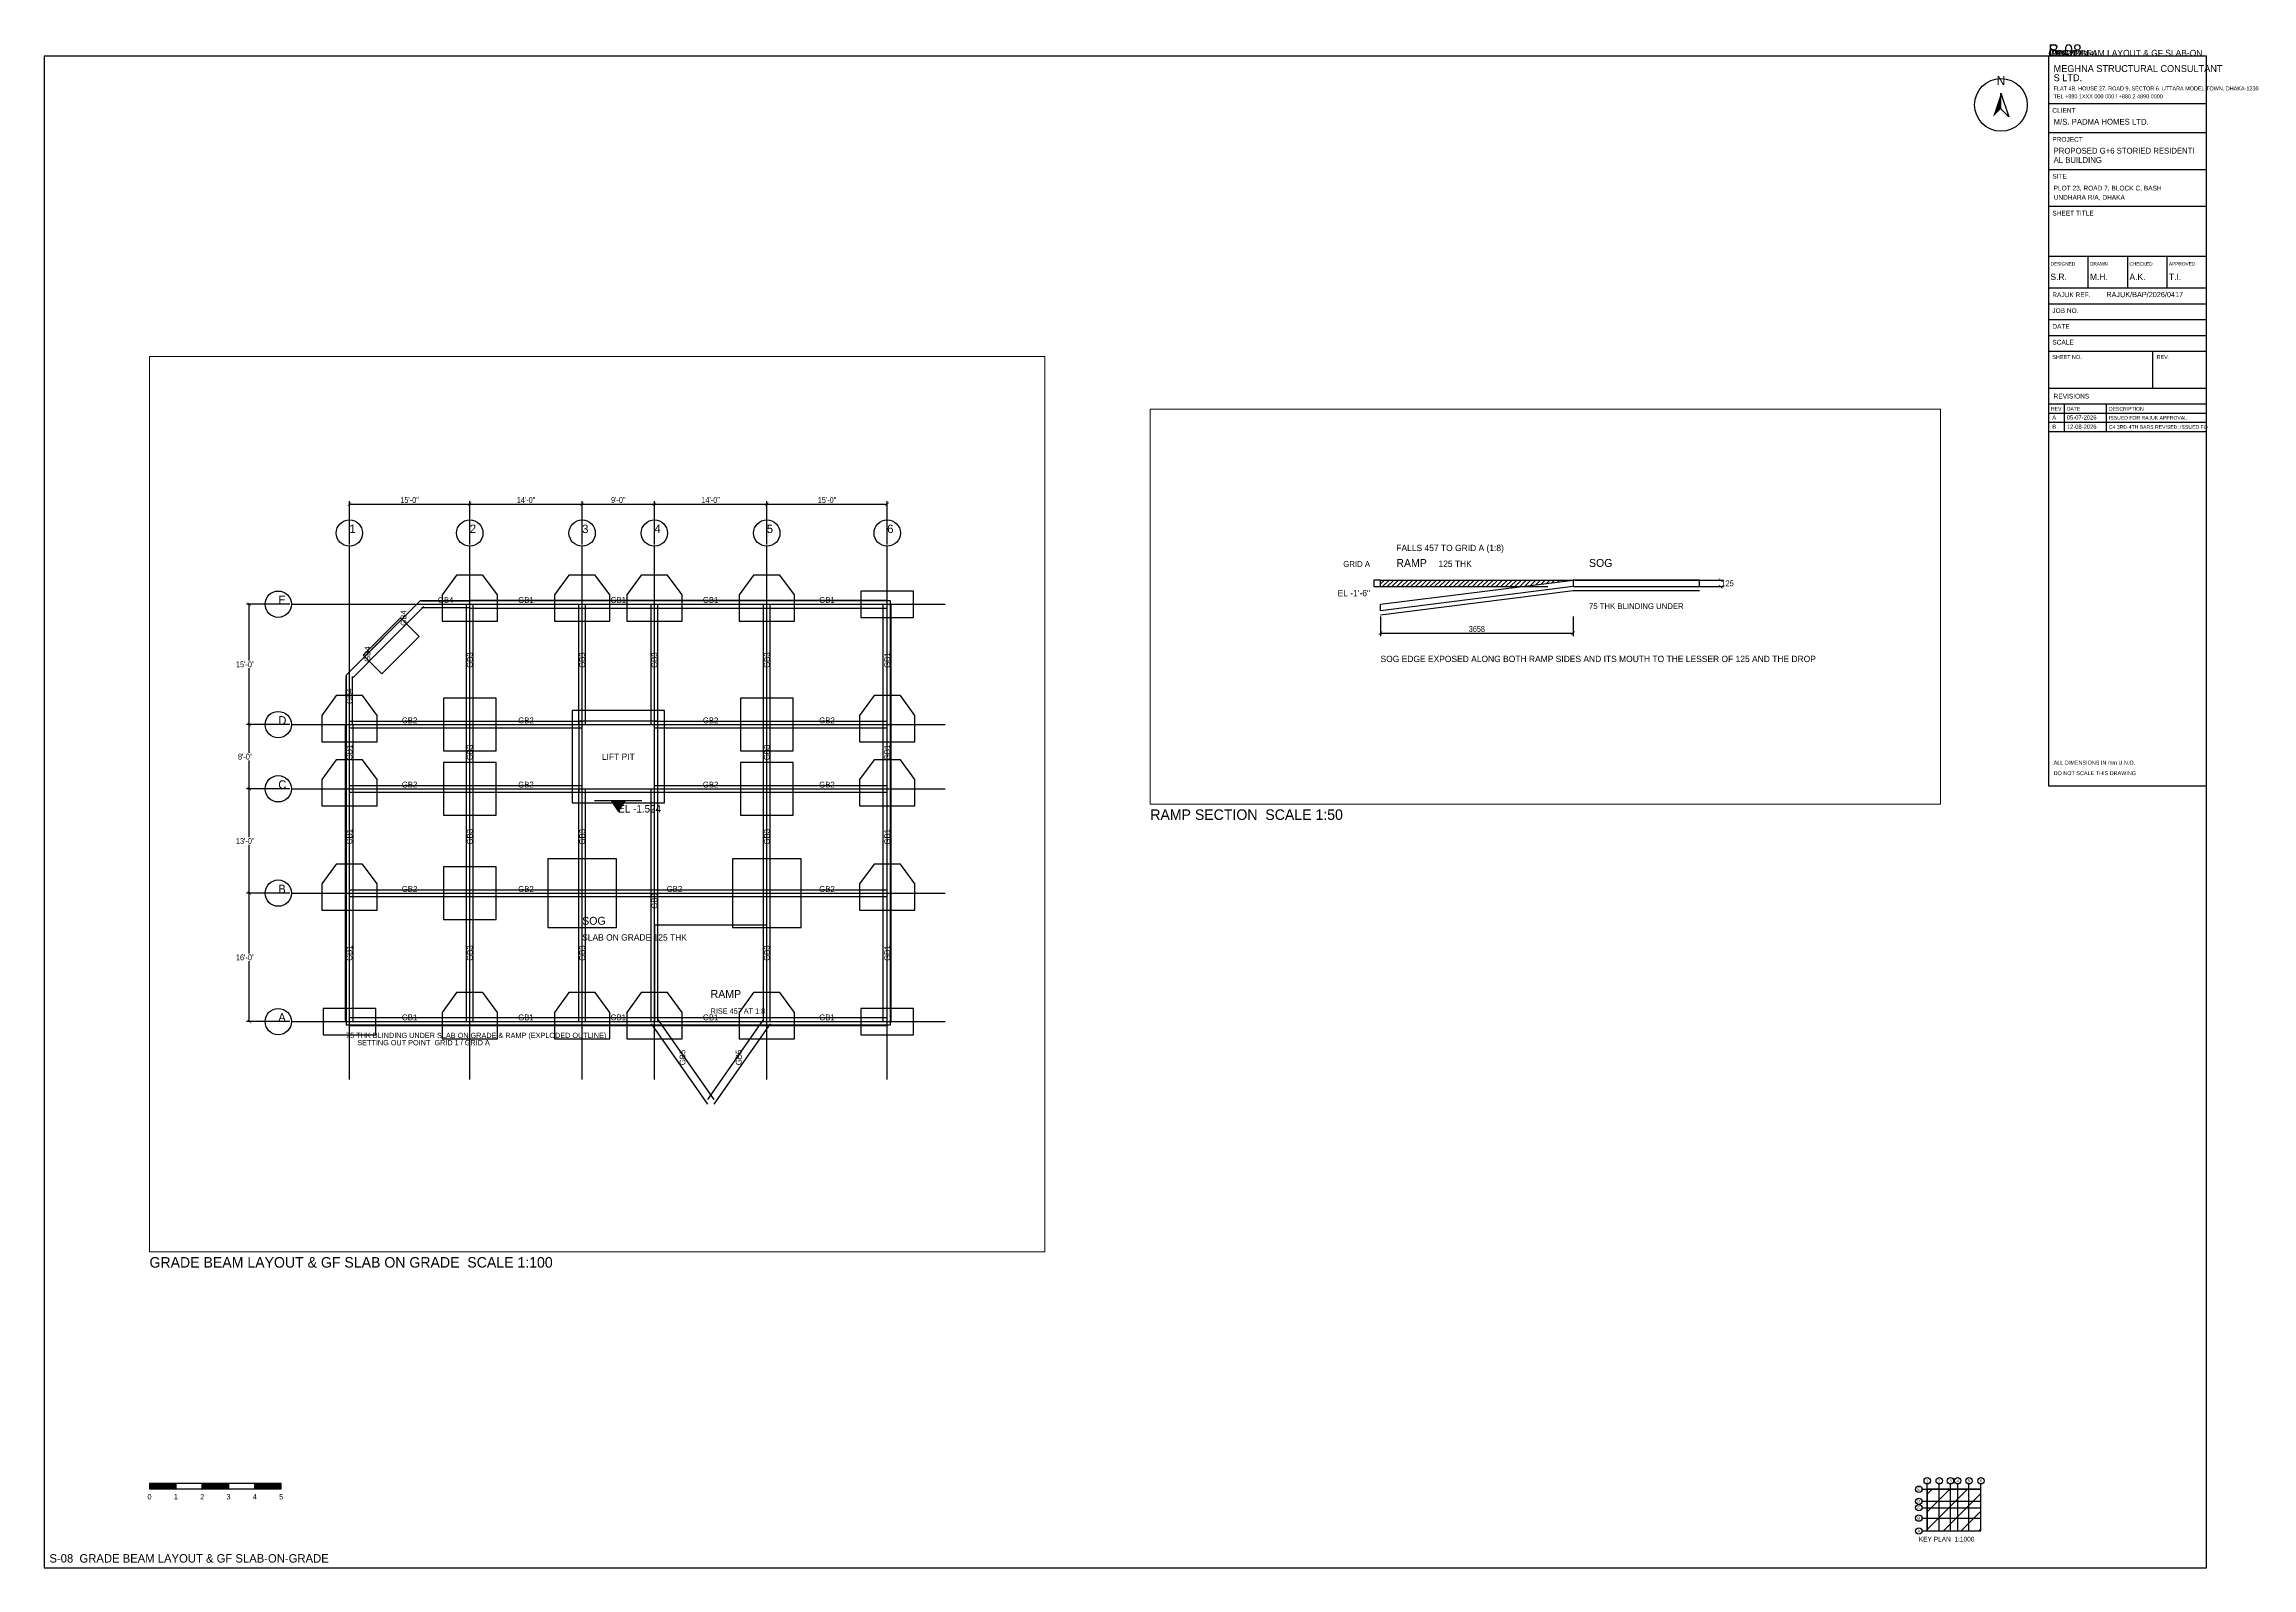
# Paper-space layout 'S-08 GRADE BEAM LAYOUT & GF SLAB-ON-GRADE' of a CAD drawing. Extents: x 10 to 848, y 10 to 589.
# The model-space entities are those that its viewports show. They can reach past a viewport. Long polylines and large blocks are cut down to what shows.
import ezdxf
from ezdxf.enums import TextEntityAlignment as Align

# ---------------------------------------------------------------- set-up
doc = ezdxf.new("R2010")
doc.units = 0
doc.linetypes.add('DASHED', pattern=[1.524, 1.27, -0.254])
for name, color, linetype in [('Arrow', 7, 'Continuous'), ('Beam Line', 4, 'Continuous'), ('Dimension', 6, 'Continuous'), ('Foundation', 3, 'Continuous'), ('Grid', 8, 'Continuous'), ('Grid Circle', 8, 'Continuous'), ('Grid text', 7, 'Continuous'), ('Hatch', 9, 'Continuous'), ('Inches Dimension', 6, 'Continuous'), ('Sheet', 7, 'Continuous'), ('Slab', 5, 'Continuous'), ('Text-1', 7, 'Continuous'), ('Text-2', 7, 'Continuous'), ('TITLE', 7, 'Continuous')]:
    doc.layers.add(name, color=color, linetype=linetype)
doc.styles.add('OpenSansCondensed-Light', font='OpenSansCondensed-Light.ttf')
doc.dimstyles.new('EZDXF', dxfattribs={"dimtxt": 0.25, "dimasz": 0.175, "dimexe": 0.375, "dimexo": 0.125, "dimgap": 0.1, "dimtad": 1, "dimlfac": 100, "dimzin": 12, "dimdsep": 46, "dimtxsty": 'OpenSansCondensed-Light', "dimblk": 'ARCHTICK', "dimcen": 2.5, "dimazin": 3, "dimtfac": 0.5, "dimtmove": 2, "dimatfit": 3})

# ---------------------------------------------------------------- blocks, each defined once
blk = doc.blocks.new('TITLE_BLOCK')
at = {"layer": 'TITLE'}
for p, q in [((0, -18), (60, -18)), ((0, -29), (60, -29)), ((0, -43), (60, -43)), ((0, -57), (60, -57)), ((0, -76), (60, -76)), ((0, -76), (0, -88)), ((15, -76), (15, -88)), ((30, -76), (30, -88)), ((45, -76), (45, -88)), ((0, -88), (60, -88)), ((0, -94), (60, -94)), ((0, -100), (60, -100)), ((0, -106), (60, -106)), ((0, -112), (60, -112)), ((39.6, -112), (39.6, -126)), ((0, -126), (60, -126)), ((0, -132), (60, -132)), ((0, -132), (60, -132)), ((6, -132), (6, -142.5)), ((22, -132), (22, -142.5)), ((0, -135.5), (60, -135.5)), ((0, -139), (60, -139)), ((0, -142.5), (60, -142.5))]:
    blk.add_line(p, q, dxfattribs=at)
blk.add_lwpolyline([(0, -277), (60, -277), (60, 0), (0, 0)], close=True, dxfattribs=at)
at = {"layer": 'Text-1'}
for tag, height in [('JOBNO', 2), ('SCALE', 2), ('SHEETTITLE', 2.4), ('SHEETTITLE2', 2.4), ('DATE', 2), ('SHEETNO', 4.5), ('REV', 4.5)]:
    blk.add_attdef(tag, (0, 0), '', height=height, dxfattribs=at)
at = {"layer": 'TITLE'}
for s, height, p in [('S LTD.', 2.6, (2, -9.5)), ('MEGHNA STRUCTURAL CONSULTANT', 2.6, (2, -6)), ('TEL +880 1XXX 000 000 / +880 2 4890 0000', 1.5, (2, -16)), ('FLAT 4B, HOUSE 27, ROAD 9, SECTOR 6, UTTARA MODEL TOWN, DHAKA-1230', 1.5, (2, -13)), ('CLIENT', 1.8, (1.5, -21.5)), ('M/S. PADMA HOMES LTD.', 2.2, (2, -26)), ('PROJECT', 1.8, (1.5, -32.5)), ('AL BUILDING', 2.2, (2, -40.5)), ('PROPOSED G+6 STORIED RESIDENTI', 2.2, (2, -37)), ('SITE', 1.8, (1.5, -46.5)), ('PLOT 23, ROAD 7, BLOCK C, BASH', 1.8, (2, -51)), ('SHEET TITLE', 1.8, (1.5, -60.5)), ('UNDHARA R/A, DHAKA', 1.8, (2, -54.5)), ('DESIGNED', 1.3, (0.8, -79.5)), ('S.R.', 2.4, (0.8, -85)), ('DRAWN', 1.3, (15.8, -79.5)), ('M.H.', 2.4, (15.8, -85)), ('A.K.', 2.4, (30.8, -85)), ('CHECKED', 1.3, (30.8, -79.5)), ('APPROVED', 1.3, (45.8, -79.5)), ('T.I.', 2.4, (45.8, -85)), ('RAJUK REF.', 1.8, (1.5, -91.5)), ('RAJUK/BAP/2026/0417', 2, (22, -91.5)), ('JOB NO.', 1.8, (1.5, -97.5)), ('SCALE', 1.8, (1.5, -109.5)), ('DATE', 1.8, (1.5, -103.5)), ('SHEET NO.', 1.5, (1.5, -115)), ('REV.', 1.5, (41.1, -115)), ('REV', 1.4, (1, -134.6)), ('REVISIONS', 1.8, (2, -130)), ('DATE', 1.4, (7, -134.6)), ('DESCRIPTION', 1.4, (23, -134.6)), ('ALL DIMENSIONS IN mm U.N.O.', 1.5, (2, -269)), ('DO NOT SCALE THIS DRAWING', 1.5, (2, -273))]:
    blk.add_text(s, height=height, dxfattribs=at).set_placement(p)
blk = doc.blocks.new('NORTH_ARROW')
at = {"layer": 'Arrow'}
blk.add_lwpolyline([(0, 0), (3, -9), (0, -6)], close=True, dxfattribs=at)
blk.add_circle((0, -4.5), 10, dxfattribs=at)
blk.add_solid([(0, 0), (-3, -9), (0, -6)], dxfattribs=at)
at = {"layer": 'Text-1'}
blk.add_text('N', height=3.5, dxfattribs=at).set_placement((0, 3), align=Align.CENTER)
blk = doc.blocks.new('KEY_PLAN')
at = {"layer": 'Grid'}
for p, q in [((0, 0), (0, 17.8496)), ((4.572, 0), (4.572, 17.8496)), ((8.8392, 0), (8.8392, 17.8496)), ((11.5824, 0), (11.5824, 17.8496)), ((15.8496, 0), (15.8496, 17.8496)), ((20.4216, 0), (20.4216, 17.8496)), ((-2, 15.8496), (20.4216, 15.8496)), ((-2, 11.2776), (20.4216, 11.2776)), ((-2, 8.8392), (20.4216, 8.8392)), ((-2, 4.8768), (20.4216, 4.8768)), ((-2, 0), (20.4216, 0))]:
    blk.add_line(p, q, dxfattribs=at)
at = {"layer": 'Grid Circle'}
for centre in [(-3.2, 15.8496), (0, 19.0496), (4.572, 19.0496), (8.8392, 19.0496), (11.5824, 19.0496), (15.8496, 19.0496), (20.4216, 19.0496), (-3.2, 11.2776), (-3.2, 8.8392), (-3.2, 4.8768), (-3.2, 0)]:
    blk.add_circle(centre, 1.2, dxfattribs=at)
at = {"layer": 'Sheet'}
blk.add_lwpolyline([(0, 0), (20.4216, 0), (20.4216, 15.8496), (0, 15.8496)], close=True, dxfattribs=at)
at = {"layer": 'Grid text'}
for s, p in [('1', (0, 19.0496)), ('2', (4.572, 19.0496)), ('3', (8.8392, 19.0496)), ('4', (11.5824, 19.0496)), ('5', (15.8496, 19.0496)), ('6', (20.4216, 19.0496)), ('C', (-3.2, 8.8392)), ('D', (-3.2, 11.2776)), ('E', (-3.2, 15.8496)), ('A', (-3.2, 0)), ('B', (-3.2, 4.8768))]:
    blk.add_text(s, height=1.1, dxfattribs=at).set_placement(p, align=Align.MIDDLE_CENTER)
at = {"layer": 'Sheet'}
blk.add_text('KEY PLAN  1:1000', height=1.8, dxfattribs=at).set_placement((-3.2, -4))
blk = doc.blocks.new('SCALE_BAR')
at = {"layer": 'Sheet'}
h = blk.add_hatch(color=7, dxfattribs=at)
h.dxf.hatch_style = 1
h.paths.add_polyline_path([(0, 0), (10, 0), (10, 2), (0, 2)])
h = blk.add_hatch(color=7, dxfattribs=at)
h.dxf.hatch_style = 1
h.paths.add_polyline_path([(20, 0), (30, 0), (30, 2), (20, 2)])
h = blk.add_hatch(color=7, dxfattribs=at)
h.dxf.hatch_style = 1
h.paths.add_polyline_path([(40, 0), (50, 0), (50, 2), (40, 2)])
for points in [[(0, 0), (10, 0), (10, 2), (0, 2)], [(10, 0), (20, 0), (20, 2), (10, 2)], [(20, 0), (30, 0), (30, 2), (20, 2)], [(30, 0), (40, 0), (40, 2), (30, 2)], [(40, 0), (50, 0), (50, 2), (40, 2)]]:
    blk.add_lwpolyline(points, close=True, dxfattribs=at)
for s, p in [('0', (0, -4)), ('1', (10, -4)), ('2', (20, -4)), ('3', (30, -4)), ('4', (40, -4)), ('5', (50, -4))]:
    blk.add_text(s, height=2, dxfattribs=at).set_placement(p, align=Align.CENTER)
at = {"layer": 'Text-1'}
blk.add_attdef('UNIT', (0, 0), '', height=2, dxfattribs=at)
blk = doc.blocks.new('GRID_BUBBLE')
at = {"layer": 'Grid Circle'}
blk.add_circle((0, 0), 500, dxfattribs=at)
at = {"layer": 'Text-1'}
blk.add_attdef('GRID', (0, 0), '', height=320, dxfattribs=at)
blk = doc.blocks.new('_ARCHTICK')
at = {"color": 0, "linetype": 'BYBLOCK', "const_width": 0.15}
blk.add_lwpolyline([(-0.5, -0.5), (0.5, 0.5)], dxfattribs=at)
blk = doc.blocks.new('LEVEL_MARK')
at = {"layer": 'Text-1'}
blk.add_line((-900, 450), (900, 450), dxfattribs=at)
blk.add_solid([(0, 0), (-300, 450), (300, 450)], dxfattribs=at)
blk.add_attdef('LEVEL', (0, 0), '', height=280, dxfattribs=at)

msp = doc.modelspace()

# ---------------------------------------------------------------- hatches: boundary and pattern name
at = {"layer": 'Hatch'}
h = msp.add_hatch(dxfattribs=at)
h.set_pattern_fill('ANSI31', scale=20)
h.paths.add_polyline_path([(1000000, -1200000), (1003657.6, -1200000), (1002657.6, -1200125), (1000000, -1200125)])

# ---------------------------------------------------------------- linework, layer by layer
at = {"layer": 'Beam Line'}
for p, q in [((1283.2, -385433.6), (2654.8, -384062)), ((1460, -385610.4), (2831.6, -384238.8)), ((2743.2, -384025.4), (4572, -384025.4)), ((2743.2, -384275.4), (4572, -384275.4)), ((4447, -388722.4), (4447, -384150.4)), ((4572, -384000.4), (8839.2, -384000.4)), ((4572, -384300.4), (8839.2, -384300.4)), ((4697, -388722.4), (4697, -384150.4)), ((8714.2, -388722.4), (8714.2, -384150.4)), ((8839.2, -384000.4), (11582.4, -384000.4)), ((8839.2, -384300.4), (11582.4, -384300.4)), ((8964.2, -388722.4), (8964.2, -384150.4)), ((11457.4, -388722.4), (11457.4, -384150.4)), ((11582.4, -384000.4), (15849.6, -384000.4)), ((11582.4, -384300.4), (15849.6, -384300.4)), ((11707.4, -388722.4), (11707.4, -384150.4)), ((15724.6, -388722.4), (15724.6, -384150.4)), ((15849.6, -384000.4), (20421.6, -384000.4)), ((15849.6, -384300.4), (20421.6, -384300.4)), ((15974.6, -388722.4), (15974.6, -384150.4)), ((20271.6, -388722.4), (20271.6, -384150.4)), ((20571.6, -388722.4), (20571.6, -384150.4)), ((-88.4, -386805.2), (1283.2, -385433.6)), ((88.4, -386982), (1460, -385610.4)), ((-125, -388722.4), (-125, -386893.6)), ((125, -388722.4), (125, -386893.6)), ((-150, -391160.8), (-150, -388722.4)), ((0, -388597.4), (4572, -388597.4)), ((0, -388847.4), (4572, -388847.4)), ((150, -391160.8), (150, -388722.4)), ((4447, -391160.8), (4447, -388722.4)), ((4572, -388597.4), (8839.2, -388597.4)), ((4572, -388847.4), (8839.2, -388847.4)), ((4697, -391160.8), (4697, -388722.4)), ((11582.4, -388597.4), (15849.6, -388597.4)), ((11582.4, -388847.4), (15849.6, -388847.4)), ((15724.6, -391160.8), (15724.6, -388722.4)), ((15849.6, -388597.4), (20421.6, -388597.4)), ((15849.6, -388847.4), (20421.6, -388847.4)), ((15974.6, -391160.8), (15974.6, -388722.4)), ((20271.6, -391160.8), (20271.6, -388722.4)), ((20571.6, -391160.8), (20571.6, -388722.4)), ((0, -391035.8), (4572, -391035.8)), ((4572, -391035.8), (8839.2, -391035.8)), ((11582.4, -391035.8), (15849.6, -391035.8)), ((15849.6, -391035.8), (20421.6, -391035.8)), ((-150, -395123.2), (-150, -391160.8)), ((0, -391285.8), (4572, -391285.8)), ((150, -395123.2), (150, -391160.8)), ((4447, -395123.2), (4447, -391160.8)), ((4572, -391285.8), (8839.2, -391285.8)), ((4697, -395123.2), (4697, -391160.8)), ((8714.2, -395123.2), (8714.2, -391160.8)), ((8964.2, -395123.2), (8964.2, -391160.8)), ((11457.4, -400000), (11457.4, -391160.8)), ((11582.4, -391285.8), (15849.6, -391285.8)), ((11707.4, -400000), (11707.4, -391160.8)), ((15724.6, -395123.2), (15724.6, -391160.8)), ((15849.6, -391285.8), (20421.6, -391285.8)), ((15974.6, -395123.2), (15974.6, -391160.8)), ((20271.6, -395123.2), (20271.6, -391160.8)), ((20571.6, -395123.2), (20571.6, -391160.8)), ((-150, -400000), (-150, -395123.2)), ((0, -394998.2), (4572, -394998.2)), ((150, -400000), (150, -395123.2)), ((4447, -400000), (4447, -395123.2)), ((4572, -394998.2), (8839.2, -394998.2)), ((4697, -400000), (4697, -395123.2)), ((8714.2, -400000), (8714.2, -395123.2)), ((8839.2, -394998.2), (15849.6, -394998.2)), ((8964.2, -400000), (8964.2, -395123.2)), ((15724.6, -400000), (15724.6, -395123.2)), ((15849.6, -394998.2), (20421.6, -394998.2)), ((15974.6, -400000), (15974.6, -395123.2)), ((20271.6, -400000), (20271.6, -395123.2)), ((20571.6, -400000), (20571.6, -395123.2)), ((0, -395248.2), (4572, -395248.2)), ((4572, -395248.2), (8839.2, -395248.2)), ((8839.2, -395248.2), (15849.6, -395248.2)), ((15849.6, -395248.2), (20421.6, -395248.2)), ((0, -399850), (4572, -399850)), ((4572, -399850), (8839.2, -399850)), ((8839.2, -399850), (11582.4, -399850)), ((11582.4, -399850), (15849.6, -399850)), ((15849.6, -399850), (20421.6, -399850)), ((0, -400150), (4572, -400150)), ((4572, -400150), (8839.2, -400150)), ((8839.2, -400150), (11582.4, -400150)), ((11459.5, -400086), (13593.1, -403134)), ((11582.4, -400150), (15849.6, -400150)), ((11705.3, -399914), (13838.9, -402962)), ((15726.7, -399914), (13593.1, -402962)), ((15972.5, -400086), (13838.9, -403134)), ((15849.6, -400150), (20421.6, -400150))]:
    msp.add_line(p, q, dxfattribs=at)
at = {"layer": 'Defpoints'}
msp.add_point((0, -400000), dxfattribs=at)
at = {"layer": 'Foundation'}
for p, q in [((2691.4, -384025.4), (-125, -386841.8)), ((20546.6, -384025.4), (2691.4, -384025.4)), ((20546.6, -400125), (20546.6, -384025.4)), ((-125, -386841.8), (-125, -400125)), ((-125, -400125), (20546.6, -400125)), ((1000000, -1200657.2), (1003657.6, -1200200)), ((1003657.6, -1200200), (1006057.6, -1200200))]:
    msp.add_line(p, q, dxfattribs=at)
for points in [[(3522, -384800.4), (5622, -384800.4), (5622, -383800.4), (5072, -383050.4), (4072, -383050.4), (3522, -383800.4)], [(7789.2, -384800.4), (9889.2, -384800.4), (9889.2, -383800.4), (9339.2, -383050.4), (8339.2, -383050.4), (7789.2, -383800.4)], [(10532.4, -384800.4), (12632.4, -384800.4), (12632.4, -383800.4), (12082.4, -383050.4), (11082.4, -383050.4), (10532.4, -383800.4)], [(14799.6, -384800.4), (16899.6, -384800.4), (16899.6, -383800.4), (16349.6, -383050.4), (15349.6, -383050.4), (14799.6, -383800.4)], [(19421.6, -384650.4), (21421.6, -384650.4), (21421.6, -383650.4), (19421.6, -383650.4)], [(1230.2, -386794.8), (2644.4, -385380.6), (1937.3, -384673.5), (523.1, -386087.7)], [(-1050, -389372.4), (1050, -389372.4), (1050, -388372.4), (500, -387622.4), (-500, -387622.4), (-1050, -388372.4)], [(19371.6, -389372.4), (21471.6, -389372.4), (21471.6, -388372.4), (20921.6, -387622.4), (19921.6, -387622.4), (19371.6, -388372.4)], [(3572, -389722.4), (5572, -389722.4), (5572, -387722.4), (3572, -387722.4)], [(14849.6, -389722.4), (16849.6, -389722.4), (16849.6, -387722.4), (14849.6, -387722.4)], [(8460.8, -391691.6), (11960.8, -391691.6), (11960.8, -388191.6), (8460.8, -388191.6)], [(8714.2, -391285.8), (11707.4, -391285.8), (11707.4, -388597.4), (8714.2, -388597.4)], [(-1050, -391810.8), (1050, -391810.8), (1050, -390810.8), (500, -390060.8), (-500, -390060.8), (-1050, -390810.8)], [(3572, -392160.8), (5572, -392160.8), (5572, -390160.8), (3572, -390160.8)], [(14849.6, -392160.8), (16849.6, -392160.8), (16849.6, -390160.8), (14849.6, -390160.8)], [(19371.6, -391810.8), (21471.6, -391810.8), (21471.6, -390810.8), (20921.6, -390060.8), (19921.6, -390060.8), (19371.6, -390810.8)], [(7539.2, -396423.2), (10139.2, -396423.2), (10139.2, -393823.2), (7539.2, -393823.2)], [(14549.6, -396423.2), (17149.6, -396423.2), (17149.6, -393823.2), (14549.6, -393823.2)], [(-1050, -395773.2), (1050, -395773.2), (1050, -394773.2), (500, -394023.2), (-500, -394023.2), (-1050, -394773.2)], [(3572, -396123.2), (5572, -396123.2), (5572, -394123.2), (3572, -394123.2)], [(19371.6, -395773.2), (21471.6, -395773.2), (21471.6, -394773.2), (20921.6, -394023.2), (19921.6, -394023.2), (19371.6, -394773.2)], [(3522, -400650), (5622, -400650), (5622, -399650), (5072, -398900), (4072, -398900), (3522, -399650)], [(7789.2, -400650), (9889.2, -400650), (9889.2, -399650), (9339.2, -398900), (8339.2, -398900), (7789.2, -399650)], [(10532.4, -400650), (12632.4, -400650), (12632.4, -399650), (12082.4, -398900), (11082.4, -398900), (10532.4, -399650)], [(14799.6, -400650), (16899.6, -400650), (16899.6, -399650), (16349.6, -398900), (15349.6, -398900), (14799.6, -399650)], [(-1000, -400500), (1000, -400500), (1000, -399500), (-1000, -399500)], [(19421.6, -400500), (21421.6, -400500), (21421.6, -399500), (19421.6, -399500)]]:
    msp.add_lwpolyline(points, close=True, dxfattribs=at)
at = {"layer": 'Grid'}
for p, q in [((0, -402200), (0, -381950.4)), ((4572, -402200), (4572, -381950.4)), ((8839.2, -402200), (8839.2, -381950.4)), ((11582.4, -402200), (11582.4, -381950.4)), ((15849.6, -402200), (15849.6, -381950.4)), ((20421.6, -402200), (20421.6, -381950.4)), ((-2200, -384150.4), (22621.6, -384150.4)), ((-2200, -388722.4), (22621.6, -388722.4)), ((-2200, -391160.8), (22621.6, -391160.8)), ((-2200, -395123.2), (22621.6, -395123.2)), ((-2200, -400000), (22621.6, -400000))]:
    msp.add_line(p, q, dxfattribs=at)
at = {"layer": 'Slab'}
msp.add_line((1000000, -1200000), (1003657.6, -1200000), dxfattribs=at)
at = {"layer": 'Slab', "linetype": 'DASHED'}
msp.add_line((1000000, -1200125), (1003657.6, -1200125), dxfattribs=at)
at = {"layer": 'Slab'}
for points in [[(-125, -400125), (20546.6, -400125), (20546.6, -384025.4), (2691.4, -384025.4), (-125, -386841.8)], [(11582.4, -400000), (15849.6, -400000), (15849.6, -396342.4), (11582.4, -396342.4)], [(999875, -1200125), (1000000, -1200125), (1000000, -1200000), (999875, -1200000)], [(1000000, -1200457.2), (1003657.6, -1200000), (1003657.6, -1200125), (1000000, -1200582.2)], [(1003657.6, -1200125), (1006057.6, -1200125), (1006057.6, -1200000), (1003657.6, -1200000)]]:
    msp.add_lwpolyline(points, close=True, dxfattribs=at)

# ---------------------------------------------------------------- block references
at = {"layer": 'Grid Circle'}
for p, values in [((0, -381450.4), {'GRID': '1'}), ((4572, -381450.4), {'GRID': '2'}), ((8839.2, -381450.4), {'GRID': '3'}), ((11582.4, -381450.4), {'GRID': '4'}), ((15849.6, -381450.4), {'GRID': '5'}), ((20421.6, -381450.4), {'GRID': '6'}), ((-2700, -384150.4), {'GRID': 'E'}), ((-2700, -388722.4), {'GRID': 'D'}), ((-2700, -391160.8), {'GRID': 'C'}), ((-2700, -395123.2), {'GRID': 'B'}), ((-2700, -400000), {'GRID': 'A'})]:
    msp.add_blockref('GRID_BUBBLE', p, dxfattribs=at).add_auto_attribs(values)
at = {"layer": 'Text-1'}
msp.add_blockref('LEVEL_MARK', (10210.8, -392060.8), dxfattribs=at).add_auto_attribs({'LEVEL': 'EL -1.524'})

# ---------------------------------------------------------------- texts
for s, height, p in [('GB4', 220, (3657.6, -383990.4)), ('GB1', 220, (6705.6, -383990.4)), ('GB1', 220, (10210.8, -383990.4)), ('GB1', 220, (13716, -383990.4)), ('GB1', 220, (18135.6, -383990.4)), ('GB2', 220, (2286, -388562.4)), ('GB2', 220, (6705.6, -388562.4)), ('GB2', 220, (13716, -388562.4)), ('GB2', 220, (18135.6, -388562.4)), ('LIFT PIT', 240, (10210.8, -389941.6)), ('GB2', 220, (2286, -391000.8)), ('GB2', 220, (6705.6, -391000.8)), ('GB2', 220, (13716, -391000.8)), ('GB2', 220, (18135.6, -391000.8)), ('GB2', 220, (2286, -394963.2)), ('GB2', 220, (6705.6, -394963.2)), ('GB2', 220, (12344.4, -394963.2)), ('GB2', 220, (18135.6, -394963.2)), ('GB1', 220, (2286, -399840)), ('GB1', 220, (6705.6, -399840)), ('GB1', 220, (10210.8, -399840)), ('GB1', 220, (13716, -399840)), ('GB1', 220, (18135.6, -399840))]:
    msp.add_text(s, height=height, dxfattribs=at).set_placement(p, align=Align.MIDDLE_CENTER)
for s, p in [('GB4', (2057.4, -384676.2)), ('GB4', (685.8, -386047.8)), ('GB3', (4572, -386276.4)), ('GB3', (8839.2, -386276.4)), ('GB3', (11582.4, -386276.4)), ('GB3', (15849.6, -386276.4)), ('GB1', (20421.6, -386276.4)), ('GB4', (0, -387648)), ('GB1', (0, -389781.6)), ('GB3', (4572, -389781.6)), ('GB3', (15849.6, -389781.6)), ('GB1', (20421.6, -389781.6)), ('GB1', (0, -392982)), ('GB3', (4572, -392982)), ('GB3', (8839.2, -392982)), ('GB3', (15849.6, -392982)), ('GB1', (20421.6, -392982)), ('GB3', (11582.4, -395420.4)), ('GB1', (0, -397401.6)), ('GB3', (4572, -397401.6)), ('GB3', (8839.2, -397401.6)), ('GB3', (15849.6, -397401.6)), ('GB1', (20421.6, -397401.6)), ('GB5', (12649.2, -401364)), ('GB5', (14782.8, -401364))]:
    msp.add_text(s, height=220, rotation=90, dxfattribs=at).set_placement(p, align=Align.MIDDLE_CENTER)
for s, height, p in [('SOG', 300, (8839.2, -396323.2)), ('SLAB ON GRADE 125 THK', 240, (8839.2, -396923.2)), ('RAMP', 300, (13716, -399100)), ('RISE 457 AT 1:8', 200, (13716, -399700)), ('RAMP', 150, (1000300, -1199750)), ('SOG', 150, (1003957.6, -1199750))]:
    msp.add_text(s, height=height, dxfattribs=at).set_placement(p)
at = {"layer": 'Text-2'}
for s, height, p in [('75 THK BLINDING UNDER SLAB ON GRADE & RAMP (EXPLODED OUTLINE)', 200, (-125, -400625)), ('SETTING OUT POINT  GRID 1 / GRID A', 200, (300, -400900)), ('FALLS 457 TO GRID A (1:8)', 120, (1000300, -1199450)), ('125 THK', 120, (1001100, -1199750)), ('75 THK BLINDING UNDER', 110, (1003957.6, -1200550)), ('SOG EDGE EXPOSED ALONG BOTH RAMP SIDES AND ITS MOUTH TO THE LESSER OF 125 AND THE DROP', 120, (1000000, -1201557.2))]:
    msp.add_text(s, height=height, dxfattribs=at).set_placement(p)
for s, height, p in [('GRID A', 110, (999800, -1199750)), ('EL -1\'-6"', 120, (999800, -1200307.2))]:
    msp.add_text(s, height=height, dxfattribs=at).set_placement(p, align=Align.RIGHT)

# ---------------------------------------------------------------- dimensions: what is measured, and where the dimension line sits
at = {"layer": 'Dimension'}
msp.add_linear_dim(base=(1006457.6, -1200000), p1=(1003657.6, -1200000), p2=(1003657.6, -1200125), angle=90, dimstyle='EZDXF', override={"dimtxt": 110, "dimasz": 66, "dimexe": 55, "dimexo": 33, "dimgap": 22, "dimtad": 1, "dimtih": 1, "dimtoh": 1, "dimdec": 0, "dimlfac": 1}, dxfattribs=at).render()
msp.add_linear_dim(base=(1000000, -1201007.2), p1=(1000000, -1200657.2), p2=(1003657.6, -1200657.2), dimstyle='EZDXF', override={"dimtxt": 110, "dimasz": 66, "dimexe": 55, "dimexo": 33, "dimgap": 22, "dimtad": 1, "dimtih": 1, "dimtoh": 1, "dimdec": 0, "dimlfac": 1}, dxfattribs=at).render()
at = {"layer": 'Inches Dimension'}
for base, p1, p2, text in [((0, -380350.4), (0, -381950.4), (4572, -381950.4), '15\'-0"'), ((4572, -380350.4), (4572, -381950.4), (8839.2, -381950.4), '14\'-0"'), ((8839.2, -380350.4), (8839.2, -381950.4), (11582.4, -381950.4), '9\'-0"'), ((11582.4, -380350.4), (11582.4, -381950.4), (15849.6, -381950.4), '14\'-0"'), ((15849.6, -380350.4), (15849.6, -381950.4), (20421.6, -381950.4), '15\'-0"')]:
    msp.add_linear_dim(base=base, p1=p1, p2=p2, text=text, dimstyle='EZDXF', override={"dimtxt": 220, "dimasz": 132, "dimexe": 110, "dimexo": 66, "dimgap": 44, "dimtad": 1, "dimtih": 1, "dimtoh": 1, "dimdec": 0, "dimlfac": 1}, dxfattribs=at).render()
for base, p1, p2, text in [((-3800, -388722.4), (-2200, -388722.4), (-2200, -384150.4), '15\'-0"'), ((-3800, -391160.8), (-2200, -391160.8), (-2200, -388722.4), '8\'-0"'), ((-3800, -395123.2), (-2200, -395123.2), (-2200, -391160.8), '13\'-0"'), ((-3800, -400000), (-2200, -400000), (-2200, -395123.2), '16\'-0"')]:
    msp.add_linear_dim(base=base, p1=p1, p2=p2, angle=90, text=text, dimstyle='EZDXF', override={"dimtxt": 220, "dimasz": 132, "dimexe": 110, "dimexo": 66, "dimgap": 44, "dimtad": 1, "dimtih": 1, "dimtoh": 1, "dimdec": 0, "dimlfac": 1}, dxfattribs=at).render()

psp = doc.layouts.new('S-08 GRADE BEAM LAYOUT & GF SLAB-ON-GRADE')

# ---------------------------------------------------------------- hatches: boundary and pattern name
at = {"layer": 'Hatch'}
h = psp.add_hatch(dxfattribs=at)
h.set_pattern_fill('ANSI31', scale=1.5)
h.paths.add_polyline_path([(725, 24), (745.4216, 24), (745.4216, 39.8496), (725, 39.8496)])

# ---------------------------------------------------------------- linework, layer by layer
at = {"layer": 'Sheet'}
psp.add_lwpolyline([(10, 10), (831, 10), (831, 584), (10, 584)], close=True, dxfattribs=at)

# ---------------------------------------------------------------- block references
at = {"layer": 'Arrow'}
psp.add_blockref('NORTH_ARROW', (753, 570), dxfattribs=at)
at = {"layer": 'Sheet'}
psp.add_blockref('SCALE_BAR', (50, 40), dxfattribs=at).add_auto_attribs({'UNIT': 'm'})
psp.add_blockref('KEY_PLAN', (725, 24), dxfattribs=at)
at = {"layer": 'TITLE'}
psp.add_blockref('TITLE_BLOCK', (771, 584), dxfattribs=at).add_auto_attribs({'SHEETTITLE': 'GRADE BEAM LAYOUT & GF SLAB-ON', 'SHEETTITLE2': '-GRADE', 'JOBNO': 'MSC-2026-041', 'DATE': '12-08-2026', 'SCALE': '1:100', 'SHEETNO': 'S-08', 'REV': 'B'})

# ---------------------------------------------------------------- texts
at = {"layer": 'Sheet'}
for s, height, p in [('RAMP SECTION  SCALE 1:50', 4, (430, 294)), ('GRADE BEAM LAYOUT & GF SLAB ON GRADE  SCALE 1:100', 4, (50, 124)), ('S-08  GRADE BEAM LAYOUT & GF SLAB-ON-GRADE', 3.2, (12, 12))]:
    psp.add_text(s, height=height, dxfattribs=at).set_placement(p)
at = {"layer": 'TITLE'}
for s, height, p in [('A', 1.6, (772.5, 446)), ('05-07-2026', 1.6, (778, 446)), ('ISSUED FOR RAJUK APPROVAL', 1.4, (794, 446)), ('B', 1.6, (772.5, 442.5)), ('12-08-2026', 1.6, (778, 442.5)), ('C4 3RD-4TH BARS REVISED; ISSUED FO', 1.4, (794, 442.5))]:
    psp.add_text(s, height=height, dxfattribs=at).set_placement(p)

# ---------------------------------------------------------------- viewports
at = {"layer": 'VIEWPORTS'}
psp.add_viewport(center=(220, 300), size=(340, 340), view_center_point=(9410.8, -391742.2097), view_height=34000, dxfattribs=at)
psp.add_viewport(center=(580, 375), size=(300, 150), view_center_point=(1003128.8, -1200503.6), view_height=7500, status=3, dxfattribs=at)

doc.saveas('drawing.dxf')
